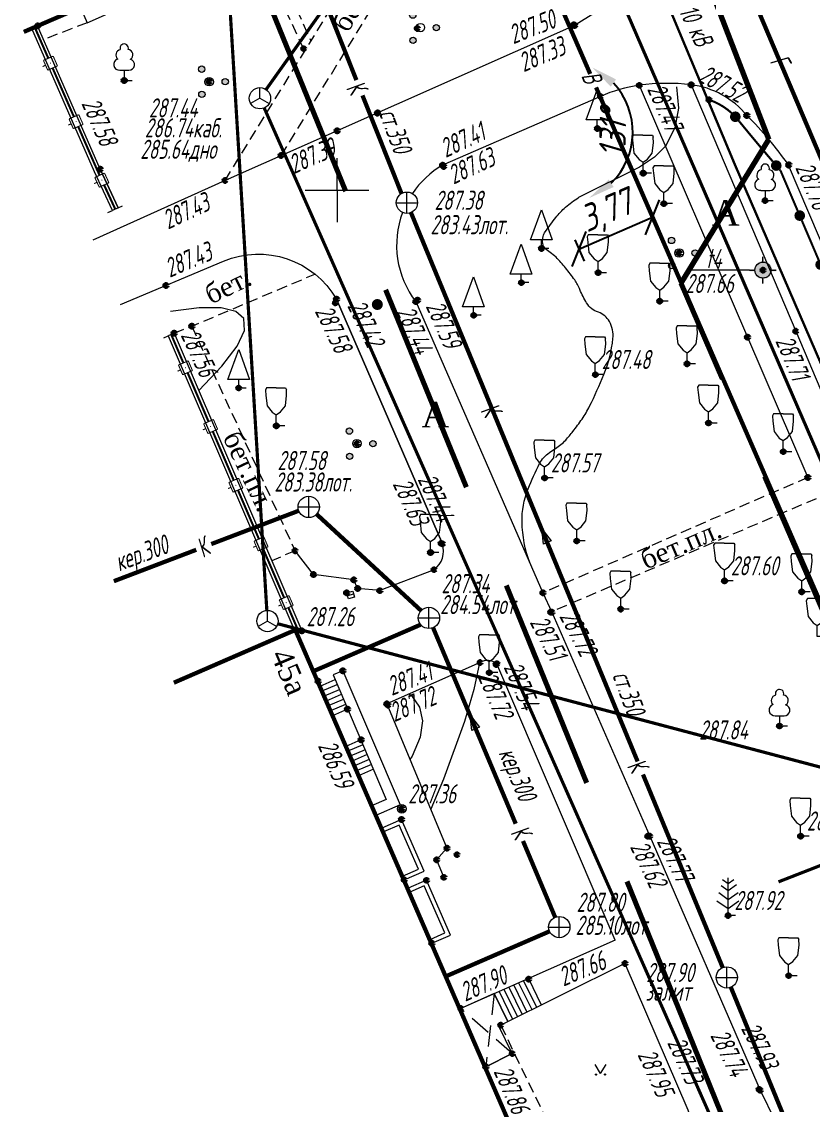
# Model space of a CAD drawing. Header units: metres. Extents: x 1687 to 3282, y 1191 to 1671.
# Drawn here: x 1873.7 to 1910.9, y 1452.5 to 1503.3 of the extents above; entities that cross this region are included whole.
import ezdxf

# ---------------------------------------------------------------- set-up
doc = ezdxf.new("R2010")
doc.units = ezdxf.units.M
doc.set_wipeout_variables(frame=1)
for name, pattern in [('COMMUN', [6, 5, -1]), ('DASHED', [0.75, 0.5, -0.25]), ('DASHEDX2', [1.5, 1, -0.5])]:
    doc.linetypes.add(name, pattern=pattern)
for name, color, linetype, lineweight, transparency in [('51361800', 7, 'Continuous', 18, 0.65), ('51361960', 7, 'Continuous', 18, 0.65), ('71133100', 7, 'Continuous', 18, 0.65), ('71133200', 7, 'Continuous', 18, 0.65), ('71133600', 7, 'Continuous', 18, 0.65), ('71133800', 7, 'Continuous', 18, 0.65), ('71211000', 7, 'Continuous', 18, 0.65), ('82211000', 7, 'Continuous', 18, 0.65), ('82212000', 7, 'Continuous', 18, 0.65), ('Commun', 7, 'Continuous', 18, 0.65), ('ELE_SKLAD', 7, 'Continuous', 18, 0.65), ('GEO_POINTS', 7, 'Continuous', 18, 0.65), ('Grid', 7, 'Continuous', 18, 0.65), ('Otm', 7, 'Continuous', 18, 0.65), ('R_Поверхность9_CNT-MIN', 7, 'Continuous', 18, 0.65), ('Sit', 7, 'Continuous', 18, 0.65), ('Text', 7, 'Continuous', 18, 0.65), ('Text_com', 7, 'Continuous', 18, 0.65), ('Us_znak', 7, 'Continuous', 18, 0.65), ('Us_znak_fon', 7, 'Continuous', 18, 0.65)]:
    doc.layers.add(name, color=color, linetype=linetype, lineweight=lineweight, transparency=transparency)
doc.styles.add('eskd', font='ESKD1.shx', dxfattribs={"width": 1.2, "oblique": 15})
doc.styles.get("Standard").update_dxf_attribs({"font": 'GOST_0.TTF', "oblique": 15})
doc.styles.add('style1', font='times.ttf', dxfattribs={"height": 1})
doc.linetypes.add('KABELww_500', pattern='A,0.0001,-0.4,[131,ltypeshp.shx,S=0.4,R=90,X=0.4,Y=-0.4],0.2,[131,ltypeshp.shx,S=0.2,R=90,X=0.4,Y=-0.2],3.6,[131,ltypeshp.shx,S=0.2,R=-90,X=-0.4,Y=0.2],0.2,[131,ltypeshp.shx,S=0.4,R=-90,X=-0.4,Y=0.4],-0.8,4,-0.4', length=9.6001)
doc.linetypes.add('ПОДЗ_ЛИНИИ_СВЯЗИ', pattern='A,4.8,-0.2,[133,ltypeshp.shx,S=0.2,R=0,X=-0.2,Y=0],-0.2,4.8,-2', length=12)
doc.dimstyles.new('ISO-25', dxfattribs={"dimtxt": 2.5, "dimasz": 2.5, "dimexe": 1.25, "dimexo": 0.625, "dimtad": 1, "dimtxsty": 'Standard', "dimcen": 2.5, "dimadec": 0, "dimazin": 0, "dimtfac": 1, "dimtmove": 0, "dimatfit": 3, "dimfxl": 1, "dimarcsym": 0})

# ---------------------------------------------------------------- blocks, each defined once
blk = doc.blocks.new('71133100')
for p, q in [((-0.39, 0.96), (0.43, 0.96)), ((0, 0.96), (0, 0)), ((0, 0), (0.75, 0))]:
    blk.add_line(p, q)
for centre, radius, start, end in [((0.01, 3.04), 0.39, 339.52, 198.62), ((-0.26, 2.38), 0.52, 101.09, 227.21), ((0.33, 2.4), 0.5, 301.87, 85.62), ((-0.44, 1.5), 0.538, 107.1058, 275.2306), ((0.46, 1.48), 0.52, 267.04, 76.7)]:
    blk.add_arc(centre, radius, start, end)
at = {"style": 'eskd', "oblique": 15}
blk.add_attdef('Z', (1.7, -0.17), '', height=2, dxfattribs=at)
blk = doc.blocks.new('71133200')
for p, q in [((-0.924145, 3.560442), (-1.024145, 3.360442)), ((-1.024145, 3.360442), (-0.977382, 2.864397)), ((-0.024145, 3.560442), (-0.924145, 3.560442)), ((-0.024145, 3.560442), (0.875855, 3.560442)), ((0.875855, 3.560442), (0.958164, 3.395824)), ((0.975974, 2.864397), (0.958164, 3.395824)), ((-0.977382, 2.864397), (-0.861899, 1.88241)), ((0.861899, 1.88241), (0.975974, 2.864397)), ((-0.861899, 1.88241), (-0.374616, 1.28565)), ((-0.374616, 1.28565), (0, 1.039723)), ((0, 1.039723), (0.401375, 1.321765)), ((0, 0), (0, 1.039723)), ((0.401375, 1.321765), (0.861899, 1.88241)), ((0.8, 0), (0, 0))]:
    blk.add_line(p, q)
at = {"style": 'eskd', "oblique": 14.99997778}
blk.add_attdef('Z', (1.873004, -0.239356), '', height=2, dxfattribs=at)
blk = doc.blocks.new('71133600')
for p, q in [((-0.52, 3.39), (0, 3.02)), ((0, 3.02), (0.55, 3.39)), ((-0.86, 2.16), (0, 1.51)), ((0, 1.51), (0.96, 2.16))]:
    blk.add_line(p, q)
for points in [[(0.71, 0), (0, 0), (0, 3.55)], [(-0.64, 2.84), (0, 2.37), (0, 2.37), (0.78, 2.93)], [(-1.05, 1.38), (0, 0.67), (1, 1.38)]]:
    blk.add_lwpolyline(points)
at = {"style": 'eskd', "oblique": 15}
blk.add_attdef('Z', (2.03, -0.19), '', height=2, dxfattribs=at)
blk = doc.blocks.new('71211000')
at = {"linetype": 'Continuous'}
h = blk.add_hatch(color=256, dxfattribs=at)
h.paths.add_polyline_path([(-0.39, -1.19, 1), (-0.99, -1.19, 1)])
h.paths.add_polyline_path([(-0.41, 1.18, 1), (-1.01, 1.18, 1)])
h.paths.add_polyline_path([(1.2, 0, 1), (1.8, 0, 1)])
for centre, radius in [((-0.71, 1.18), 0.3), ((0, 0), 0.4), ((1.5, 0), 0.3), ((-0.69, -1.19), 0.3)]:
    blk.add_circle(centre, radius)
blk = doc.blocks.new('71133800')
blk.add_lwpolyline([(0.71, 0), (0, 0), (0, 0.8), (-1.03, 0.8), (0, 3.61), (1.01, 0.8), (-0.03, 0.8)])
at = {"style": 'eskd', "oblique": 15}
blk.add_attdef('Z', (1.57, -0.8), '', height=2, dxfattribs=at)
blk = doc.blocks.new('*U55')
at = {"layer": '82212000', "linetype": 'Continuous', "ltscale": 0.5}
for points in [[(5192292.891, 4969091.637, 1), (5192292.871, 4969091.683, 1)], [(5192294.074, 4969088.88, 1), (5192294.054, 4969088.926, 1)], [(5192295.257, 4969086.123, 1), (5192295.237, 4969086.169, 1)], [(5192296.44, 4969083.367, 1), (5192296.42, 4969083.413, 1)], [(5192297.623, 4969080.61, 1), (5192297.604, 4969080.656, 1)]]:
    blk.add_hatch(color=256, dxfattribs=at).paths.add_polyline_path(points, flags=0)
at = {"layer": '82212000', "ltscale": 0.5, "const_width": 0.1}
blk.add_lwpolyline([(5192292.782, 4969091.89), (5192292.209, 4969093.226)], dxfattribs=at)
at = {"layer": '82212000', "linetype": 'Continuous', "ltscale": 0.5}
for points, const_width in [([(5192292.553, 4969091.791), (5192293.012, 4969091.988)], 0.05), ([(5192293.012, 4969091.988), (5192293.209, 4969091.529)], 0.05), ([(5192292.651, 4969091.562), (5192292.513, 4969091.502)], 0.05), ([(5192292.75, 4969091.332), (5192292.553, 4969091.791)], 0.05), ([(5192293.209, 4969091.529), (5192292.75, 4969091.332)], 0.05), ([(5192293.965, 4969089.133), (5192292.98, 4969091.43)], 0.1), ([(5192293.736, 4969089.034), (5192294.195, 4969089.232)], 0.05), ([(5192293.933, 4969088.575), (5192293.736, 4969089.034)], 0.05), ([(5192294.195, 4969089.232), (5192294.392, 4969088.772)], 0.05), ([(5192293.834, 4969088.805), (5192293.696, 4969088.746)], 0.05), ([(5192294.392, 4969088.772), (5192293.933, 4969088.575)], 0.05), ([(5192295.149, 4969086.376), (5192294.163, 4969088.674)], 0.1), ([(5192294.919, 4969086.278), (5192295.378, 4969086.475)], 0.05), ([(5192295.378, 4969086.475), (5192295.576, 4969086.015)], 0.05), ([(5192295.017, 4969086.048), (5192294.88, 4969085.989)], 0.05), ([(5192295.116, 4969085.818), (5192294.919, 4969086.278)], 0.05), ([(5192295.576, 4969086.015), (5192295.116, 4969085.818)], 0.05), ([(5192296.332, 4969083.619), (5192295.346, 4969085.917)], 0.1), ([(5192296.102, 4969083.521), (5192296.561, 4969083.718)], 0.05), ([(5192296.299, 4969083.061), (5192296.102, 4969083.521)], 0.05), ([(5192296.561, 4969083.718), (5192296.759, 4969083.258)], 0.05), ([(5192296.201, 4969083.291), (5192296.063, 4969083.232)], 0.05), ([(5192296.759, 4969083.258), (5192296.299, 4969083.061)], 0.05), ([(5192297.515, 4969080.862), (5192296.529, 4969083.16)], 0.1), ([(5192297.285, 4969080.764), (5192297.745, 4969080.961)], 0.05), ([(5192297.745, 4969080.961), (5192297.942, 4969080.502)], 0.05), ([(5192297.384, 4969080.534), (5192297.246, 4969080.475)], 0.05), ([(5192297.482, 4969080.304), (5192297.285, 4969080.764)], 0.05), ([(5192297.942, 4969080.502), (5192297.482, 4969080.304)], 0.05)]:
    blk.add_lwpolyline(points, dxfattribs=dict(at, const_width=const_width))
at = {"layer": '82212000', "linetype": 'Continuous', "ltscale": 0.5, "flags": 128}
blk.add_lwpolyline([(5192298.205, 4969079.254, 0.1, 0.1, 0), (5192297.712, 4969080.403, 0, 0, 0)], format="xyseb", dxfattribs=at)
blk = doc.blocks.new('*U56')
at = {"layer": '82212000', "linetype": 'Continuous', "ltscale": 0.5}
for points in [[(5192286.55, 4969105.942, 1), (5192286.53, 4969105.988, 1)], [(5192287.753, 4969103.194, 1), (5192287.733, 4969103.239, 1)], [(5192288.965, 4969100.45, 1), (5192288.944, 4969100.495, 1)]]:
    blk.add_hatch(color=256, dxfattribs=at).paths.add_polyline_path(points, flags=0)
at = {"layer": '82212000', "ltscale": 0.5, "const_width": 0.1}
blk.add_lwpolyline([(5192286.439, 4969106.194), (5192285.801, 4969107.652)], dxfattribs=at)
at = {"layer": '82212000', "linetype": 'Continuous', "ltscale": 0.5}
for points, const_width in [([(5192286.21, 4969106.094), (5192286.668, 4969106.294)], 0.05), ([(5192286.668, 4969106.294), (5192286.869, 4969105.836)], 0.05), ([(5192286.311, 4969105.865), (5192286.173, 4969105.804)], 0.05), ([(5192286.411, 4969105.636), (5192286.21, 4969106.094)], 0.05), ([(5192286.869, 4969105.836), (5192286.411, 4969105.636)], 0.05), ([(5192287.642, 4969103.446), (5192286.64, 4969105.736)], 0.1), ([(5192287.413, 4969103.345), (5192287.871, 4969103.546)], 0.05), ([(5192287.614, 4969102.887), (5192287.413, 4969103.345)], 0.05), ([(5192287.871, 4969103.546), (5192288.072, 4969103.088)], 0.05), ([(5192287.514, 4969103.116), (5192287.376, 4969103.056)], 0.05), ([(5192288.072, 4969103.088), (5192287.614, 4969102.887)], 0.05), ([(5192288.623, 4969100.595), (5192289.077, 4969100.804)], 0.05), ([(5192289.077, 4969100.804), (5192289.286, 4969100.35)], 0.05), ([(5192288.728, 4969100.368), (5192288.592, 4969100.305)], 0.05), ([(5192288.833, 4969100.141), (5192288.623, 4969100.595)], 0.05), ([(5192289.286, 4969100.35), (5192288.833, 4969100.141)], 0.05)]:
    blk.add_lwpolyline(points, dxfattribs=dict(at, const_width=const_width))
blk.add_lwpolyline([(5192288.85, 4969100.699, 0.1, 0.1, 0), (5192288.744, 4969100.928, 0.1, 0.1, 0), (5192287.843, 4969102.988, 0, 0, 0)], format="xyseb", dxfattribs=at)
at = {"layer": '82212000', "linetype": 'Continuous', "ltscale": 0.5, "flags": 128}
blk.add_lwpolyline([(5192289.583, 4969099.111, 0.1, 0.1, 0), (5192289.059, 4969100.245, 0, 0, 0)], format="xyseb", dxfattribs=at)
blk = doc.blocks.new('*U61')
at = {"layer": '82211000', "linetype": 'Continuous', "ltscale": 0.5}
for points in [[(5192318.876, 4969103.266, 1), (5192318.535, 4969103.632, 1)], [(5192320.791, 4969100.965, 1), (5192320.465, 4969101.344, 1)], [(5192321.829, 4969098.573, 1), (5192321.632, 4969099.033, 1)], [(5192322.81, 4969096.273, 1), (5192322.614, 4969096.733, 1)], [(5192323.791, 4969093.974, 1), (5192323.595, 4969094.434, 1)], [(5192324.772, 4969091.675, 1), (5192324.576, 4969092.135, 1)], [(5192325.753, 4969089.375, 1), (5192325.557, 4969089.835, 1)], [(5192326.735, 4969087.076, 1), (5192326.538, 4969087.536, 1)], [(5192327.717, 4969084.777, 1), (5192327.52, 4969085.236, 1)], [(5192328.702, 4969082.479, 1), (5192328.505, 4969082.939, 1)], [(5192329.687, 4969080.182, 1), (5192329.49, 4969080.641, 1)], [(5192330.673, 4969077.884, 1), (5192330.476, 4969078.343, 1)], [(5192331.658, 4969075.586, 1), (5192331.461, 4969076.046, 1)], [(5192332.644, 4969073.289, 1), (5192332.447, 4969073.748, 1)], [(5192333.63, 4969070.992, 1), (5192333.433, 4969071.451, 1)], [(5192334.616, 4969068.694, 1), (5192334.419, 4969069.154, 1)], [(5192335.602, 4969066.397, 1), (5192335.405, 4969066.857, 1)], [(5192336.589, 4969064.1, 1), (5192336.391, 4969064.559, 1)], [(5192337.575, 4969061.803, 1), (5192337.378, 4969062.262, 1)]]:
    blk.add_hatch(color=256, dxfattribs=at).paths.add_polyline_path(points, flags=0)
at = {"layer": '82211000', "ltscale": 0.5, "const_width": 0.1}
blk.add_lwpolyline([(5192318.528, 4969103.624, 0.104596), (5192317.469, 4969104.242, 0.104596)], format="xyb", dxfattribs=at)
at = {"layer": '82211000', "linetype": 'Continuous', "ltscale": 0.5}
for points in [[(5192320.465, 4969101.344, 0.1, 0.1, -0.006177), (5192318.898, 4969103.219, 0.1, 0.1, 0.004219), (5192318.868, 4969103.259, 0, 0, 0)], [(5192321.632, 4969099.033, 0.1, 0.1, 0), (5192320.824, 4969100.927, 0.1, 0.1, -0.000126), (5192320.791, 4969100.965, 0, 0, 0)], [(5192327.52, 4969085.236, 0.1, 0.1, 0), (5192327.476, 4969085.338, 0.1, 0.1, 0), (5192326.735, 4969087.076, 0, 0, 0)], [(5192332.447, 4969073.748, 0.1, 0.1, 0), (5192331.9, 4969075.021, 0.1, 0.1, 0), (5192331.658, 4969075.586, 0, 0, 0)]]:
    blk.add_lwpolyline(points, format="xyseb", dxfattribs=at)
at = {"layer": '82211000', "linetype": 'Continuous', "ltscale": 0.5, "const_width": 0.1}
for points in [[(5192322.614, 4969096.733), (5192321.829, 4969098.573)], [(5192323.595, 4969094.434), (5192322.81, 4969096.273)], [(5192324.576, 4969092.135), (5192323.791, 4969093.974)], [(5192325.557, 4969089.835), (5192324.772, 4969091.675)], [(5192326.538, 4969087.536), (5192325.753, 4969089.375)], [(5192328.505, 4969082.939), (5192327.717, 4969084.777)], [(5192329.49, 4969080.641), (5192328.702, 4969082.479)], [(5192330.476, 4969078.343), (5192329.687, 4969080.182)], [(5192331.461, 4969076.046), (5192330.673, 4969077.884)], [(5192333.433, 4969071.451), (5192332.644, 4969073.289)], [(5192334.419, 4969069.154), (5192333.63, 4969070.992)], [(5192335.405, 4969066.857), (5192334.616, 4969068.694)], [(5192336.391, 4969064.559), (5192335.602, 4969066.397)], [(5192337.378, 4969062.262), (5192336.589, 4969064.1)]]:
    blk.add_lwpolyline(points, dxfattribs=at)
at = {"layer": '82211000', "linetype": 'Continuous', "ltscale": 0.5, "flags": 128}
blk.add_lwpolyline([(5192337.969, 4969060.884, 0.1, 0.1, 0), (5192337.575, 4969061.803, 0, 0, 0)], format="xyseb", dxfattribs=at)
blk = doc.blocks.new('51361800a')
at = {"style": 'eskd', "oblique": 15}
for tag, p in [('Z', (1.72, 1.4)), ('Z1', (1.72, -1)), ('Z2', (1.72, -3.4))]:
    blk.add_attdef(tag, p, '', height=2, dxfattribs=at)
at = {"color": 7}
blk.add_wipeout([(-0.1, 1), (-0.29, 0.96), (-0.47, 0.89), (-0.64, 0.78), (-0.78, 0.64), (-0.89, 0.47), (-0.96, 0.29), (-1, 0.1), (-1, -0.1), (-0.96, -0.29), (-0.89, -0.47), (-0.78, -0.64), (-0.64, -0.78), (-0.47, -0.89), (-0.29, -0.96), (-0.1, -1), (0.1, -1), (0.29, -0.96), (0.47, -0.89), (0.64, -0.78), (0.78, -0.64), (0.89, -0.47), (0.96, -0.29), (1, -0.1), (1, 0.1), (0.96, 0.29), (0.89, 0.47), (0.78, 0.64), (0.64, 0.78), (0.47, 0.89), (0.29, 0.96), (0.1, 1)], dxfattribs=at)
for p, q in [((-1, 0), (1, 0)), ((0, -1), (0, 1))]:
    blk.add_line(p, q)
blk.add_circle((0, 0), 1)
blk = doc.blocks.new('51361960a')
at = {"style": 'eskd', "oblique": 15}
for tag, p in [('Z', (1.72, 1.4)), ('Z1', (1.72, -1)), ('Z2', (1.72, -3.4))]:
    blk.add_attdef(tag, p, '', height=2, dxfattribs=at)
at = {"color": 7}
blk.add_wipeout([(-0.1, 1), (-0.29, 0.96), (-0.47, 0.89), (-0.64, 0.78), (-0.78, 0.64), (-0.89, 0.47), (-0.96, 0.29), (-1, 0.1), (-1, -0.1), (-0.96, -0.29), (-0.89, -0.47), (-0.78, -0.64), (-0.64, -0.78), (-0.47, -0.89), (-0.29, -0.96), (-0.1, -1), (0.1, -1), (0.29, -0.96), (0.47, -0.89), (0.64, -0.78), (0.78, -0.64), (0.89, -0.47), (0.96, -0.29), (1, -0.1), (1, 0.1), (0.96, 0.29), (0.89, 0.47), (0.78, 0.64), (0.64, 0.78), (0.47, 0.89), (0.29, 0.96), (0.1, 1)], dxfattribs=at)
blk.add_wipeout([(-0.1, 1), (-0.29, 0.96), (-0.47, 0.89), (-0.64, 0.78), (-0.78, 0.64), (-0.89, 0.47), (-0.96, 0.29), (-1, 0.1), (-1, -0.1), (-0.96, -0.29), (-0.89, -0.47), (-0.78, -0.64), (-0.64, -0.78), (-0.47, -0.89), (-0.29, -0.96), (-0.1, -1), (0.1, -1), (0.29, -0.96), (0.47, -0.89), (0.64, -0.78), (0.78, -0.64), (0.89, -0.47), (0.96, -0.29), (1, -0.1), (1, 0.1), (0.96, 0.29), (0.89, 0.47), (0.78, 0.64), (0.64, 0.78), (0.47, 0.89), (0.29, 0.96), (0.1, 1)], dxfattribs=at)
for q in [(-0.87, -0.5), (0, 1), (0.87, -0.5)]:
    blk.add_line((0, 0), q)
blk.add_circle((0, 0), 1)
blk = doc.blocks.new('GRID')
at = {"layer": 'Grid', "color": 104}
blk.add_line((-1.5, 0), (1.5, 0), dxfattribs=at)
for points in [[(0, 0), (0, 1.5)], [(0, 0), (0, -1.5)]]:
    blk.add_lwpolyline(points, dxfattribs=at)
blk = doc.blocks.new('KOVER')
at = {"layer": 'Us_znak', "lineweight": -2}
blk.add_hatch(color=0, dxfattribs=at).paths.add_polyline_path([(-0.21, 0, 1), (0.21, 0, 1)])
at = {"layer": 'Us_znak_fon', "true_color": 0xffffff}
blk.add_hatch(color=7, dxfattribs=at).paths.add_polyline_path([(-0.26, 0, 1), (0.26, 0, 1)])
at = {"layer": 'Us_znak', "color": 0, "lineweight": -2}
blk.add_circle((0, 0), 0.21, dxfattribs=at)
blk = doc.blocks.new('GAZON')
at = {"layer": 'Us_znak', "linetype": 'COMMUN', "lineweight": -2}
for points in [[(-0.233, -0.041, 1), (-0.183, -0.041, 1)], [(0.183, -0.041, 1), (0.233, -0.041, 1)]]:
    blk.add_hatch(color=0, dxfattribs=at).paths.add_polyline_path(points)
at = {"layer": 'Us_znak', "color": 0, "linetype": 'COMMUN', "lineweight": -2}
for points in [[(0, 0), (-0.26, 0.427)], [(0, 0), (0.26, 0.427)]]:
    blk.add_lwpolyline(points, dxfattribs=at)
for centre in [(-0.208, -0.041), (0.208, -0.041)]:
    blk.add_circle(centre, 0.025, dxfattribs=at)
blk = doc.blocks.new('A$C52264BE2')
at = {"layer": 'Sit'}
h = blk.add_hatch(color=32, dxfattribs=at)
h.dxf.hatch_style = 1
h.paths.add_polyline_path([(0, 0.374), (0.714, 0.443), (0.15, 0)])
at = {"layer": 'Sit', "color": 32, "elevation": 285.308}
blk.add_lwpolyline([(0, 0.374), (0.714, 0.443), (0.15, 0), (0, 0.374)], dxfattribs=at)
blk = doc.blocks.new('POINT')
at = {"layer": 'Us_znak', "linetype": 'Continuous', "lineweight": -2}
h = blk.add_hatch(color=0, dxfattribs=at)
edge = h.paths.add_edge_path()
edge.add_arc((0, 0), 0.05, 0, 360)
at = {"layer": 'Us_znak_fon', "linetype": 'Continuous', "true_color": 0xffffff}
blk.add_hatch(color=7, dxfattribs=at).paths.add_polyline_path([(-0.422, 0.05, -0.346708), (-0.05, 0.422), (-0.05, 0.625), (0.05, 0.625), (0.05, 0.422, -0.346708), (0.422, 0.05), (0.625, 0.05), (0.625, -0.05), (0.422, -0.05, -0.346708), (0.05, -0.422), (0.05, -0.625), (-0.05, -0.625), (-0.05, -0.422, -0.346708), (-0.422, -0.05), (-0.625, -0.05), (-0.625, 0.05)])
at = {"layer": 'Us_znak', "color": 0, "linetype": 'Continuous', "lineweight": -2}
for p, q in [((0, 0.375), (0, 0.625)), ((-0.625, 0), (-0.375, 0)), ((0.375, 0), (0.625, 0)), ((0, -0.625), (0, -0.375))]:
    blk.add_line(p, q, dxfattribs=at)
for radius in [0.375, 0.05]:
    blk.add_circle((0, 0), radius, dxfattribs=at)
blk = doc.blocks.new('_Oblique')
at = {"color": 0, "linetype": 'ByBlock', "lineweight": -2}
blk.add_line((-0.5, -0.5), (0.5, 0.5), dxfattribs=at)
blk = doc.blocks.new('*D122')
at = {"color": 0, "lineweight": -2, "transparency": 16777216}
for p, q in [((1903.188, 1494.587), (1903.624, 1493.574)), ((1899.915, 1492.659), (1903.377, 1494.148)), ((1899.726, 1493.098), (1900.162, 1492.085))]:
    blk.add_line(p, q, dxfattribs=at)
at = {"layer": 'Defpoints', "color": 0, "transparency": 16777216}
for p in [(1903.065, 1494.874), (1903.377, 1494.148), (1899.603, 1493.385)]:
    blk.add_point(p, dxfattribs=at)
at = {"color": 0, "lineweight": -2, "transparency": 16777216, "xscale": 1.25, "yscale": 1.25, "zscale": 1.25}
for p, rotation in [((1903.377, 1494.148), 23.27650189948179), ((1899.915, 1492.659), 203.2765018994818)]:
    blk.add_blockref('_Oblique', p, dxfattribs=dict(at, rotation=rotation))
at = {"color": 0, "transparency": 16777216, "insert": (1901.239, 1494.351), "char_height": 1.25, "attachment_point": 5, "rotation": 23.2765}
blk.add_mtext('3,77', dxfattribs=at)
blk = doc.blocks.new('*D199')
at = {"color": 0, "lineweight": -2, "transparency": 16777216}
blk.add_arc((1906.638, 1513.037), 2.694, 139.8285, 217.4859, dxfattribs=at)
at = {"color": 0, "transparency": 16777216}
for points in [[(1904.455, 1514.942), (1904.703, 1514.607), (1905.585, 1515.517)], [(1904.631, 1511.559), (1904.368, 1511.236), (1905.47, 1510.609)]]:
    blk.add_solid(points, dxfattribs=at)
at = {"layer": 'Defpoints', "color": 0, "transparency": 16777216}
for p in [(1882.695, 1569.44, 283.113), (1904.162, 1514.099), (1906.638, 1513.037, 284.537), (1906.638, 1513.037, 284.537), (1899.584, 1498.371, 284.715)]:
    blk.add_point(p, dxfattribs=at)
at = {"color": 0, "transparency": 16777216, "insert": (1903.007, 1513.122), "char_height": 1.25, "attachment_point": 5, "rotation": 88.6572}
blk.add_mtext('131°', dxfattribs=at)
blk = doc.blocks.new('*D200')
at = {"color": 0, "lineweight": -2, "transparency": 16777216}
blk.add_arc((1899.069, 1498.153), 3.375, 314.4852, 42.967, dxfattribs=at)
at = {"color": 0, "transparency": 16777216}
for points in [[(1901.415, 1500.285), (1901.662, 1500.621), (1900.532, 1501.194)], [(1901.55, 1495.572), (1901.318, 1495.918), (1900.395, 1495.05)]]:
    blk.add_solid(points, dxfattribs=at)
at = {"layer": 'Defpoints', "color": 0, "transparency": 16777216}
for p in [(1906.123, 1512.818, 284.537), (1899.069, 1498.153, 284.715), (1899.069, 1498.153), (1902.172, 1496.827), (1916.204, 1458.057)]:
    blk.add_point(p, dxfattribs=at)
at = {"color": 0, "transparency": 16777216, "insert": (1901.506, 1498.099), "char_height": 1.25, "attachment_point": 5, "rotation": 88.7261}
blk.add_mtext('131°', dxfattribs=at)

msp = doc.modelspace()

# ---------------------------------------------------------------- linework, layer by layer
at = {"color": 192, "linetype": 'ПОДЗ_ЛИНИИ_СВЯЗИ', "lineweight": 60, "ltscale": 0.4, "const_width": 0.15, "flags": 128}
for points, elevation in [([(1918.121, 1466.925), (1881.223, 1552.158)], 290.074), ([(1885.226, 1500.147), (1894.911, 1513.769)], 287.444), ([(1883.357, 1506.828), (1885.261, 1475.692)], 287.444), ([(1927.911, 1402.66), (1885.138, 1499.282)], 290.481), ([(1885.776, 1475.064), (1917.836, 1466.594)], 287.444), ([(1917.854, 1466.284), (1909.29, 1462.945)], 290.074)]:
    msp.add_lwpolyline(points, dxfattribs=dict(at, elevation=elevation))
at = {"layer": 'Commun', "color": 4, "linetype": 'COMMUN', "ltscale": 0.7, "const_width": 0.2, "elevation": 287.906, "flags": 128}
msp.add_lwpolyline([(1881.85, 1566.264), (1918.476, 1479.984)], dxfattribs=at)
at = {"layer": 'Commun', "color": 106, "linetype": 'COMMUN', "ltscale": 0.7, "const_width": 0.2, "elevation": 285.381, "flags": 128}
for points in [[(1888.802, 1527.611), (1900.448, 1500.88)], [(1900.723, 1500.249), (1912.412, 1473.422)]]:
    msp.add_lwpolyline(points, dxfattribs=at)
at = {"layer": 'Commun', "color": 1, "linetype": 'KABELww_500', "lineweight": 30, "flags": 128}
msp.add_lwpolyline([(1902.3, 1508.453), (1907.247, 1496.628), (1915.094, 1478.449), (1925.833, 1453.741), (1943.82, 1411.454), (1947.767, 1402.432), (1954.32, 1387.493), (1973.029, 1345.148), (1987.375, 1312.339), (2001.279, 1279.81), (2013.185, 1252.155), (2013.185, 1252.155)], dxfattribs=at)
at = {"layer": 'Commun', "color": 32, "linetype": 'COMMUN', "ltscale": 0.7, "const_width": 0.2, "flags": 128}
for points, elevation in [([(1887.623, 1505.228), (1889.468, 1500.591)], 285.237), ([(1889.753, 1499.871), (1891.587, 1495.264)], 285.237), ([(1892.03, 1494.369), (1902.675, 1468.598)], 287.376), ([(1882.652, 1478.806), (1886.762, 1480.371)], 287.557), ([(1887.597, 1480.21), (1892.506, 1475.679)], 287.557), ([(1878.075, 1477.062), (1881.947, 1478.537)], 287.557), ([(1892.486, 1475.021), (1887.441, 1472.832)], 287.34), ([(1893.068, 1474.879), (1896.95, 1465.674)], 287.557), ([(1902.927, 1467.987), (1906.676, 1458.909)], 287.376), ([(1897.292, 1464.863), (1898.803, 1461.281)], 287.557), ([(1898.538, 1460.621), (1893.66, 1458.504)], 287.557)]:
    msp.add_lwpolyline(points, dxfattribs=dict(at, elevation=elevation))
msp.add_lwpolyline([(1910.462, 1449.695), (1907.054, 1457.994)], dxfattribs=at)
at = {"layer": 'GEO_POINTS', "lineweight": 60}
for centre in [(1874.497, 1503.134, 287.854), (1892.325, 1503.017, 287.395), (1899.678, 1503.194, 287.497), (1899.711, 1503.151, 287.331), (1886.99, 1502.064, 287.379), (1878.558, 1500.574, 287.522), (1882.556, 1500.515, 287.47), (1902.753, 1500.345, 287.471), (1905.188, 1500.37, 287.521), (1884.929, 1499.746, 287.444), (1900.925, 1499.825, 287.392), (1906.028, 1499.665, 287.528), (1890.449, 1499.028, 287.382), (1890.464, 1499.063, 287.55), (1907.806, 1498.926, 287.574), (1888.564, 1498.208, 287.388), (1900.782, 1498.321, 287.517), (1885.928, 1497.048, 287.391), (1877.44, 1496.412, 287.575), (1893.516, 1496.594, 287.405), (1893.567, 1496.534, 287.631), (1909.769, 1496.591, 287.756), (1909.775, 1496.616, 287.611), (1883.298, 1495.881, 287.429), (1902.934, 1496.218, 287.607), (1908.662, 1494.933, 287.726), (1891.84, 1494.831, 287.376), (1903.909, 1494.79, 287.722), (1898.162, 1492.687, 287.528), (1904.624, 1492.472, 287.61), (1900.821, 1491.548, 287.403), (1908.561, 1491.667, 287.66), (1880.523, 1490.946, 287.432), (1897.212, 1491.08, 287.465), (1888.532, 1490.302, 287.424), (1888.476, 1490.125, 287.584), (1890.451, 1490.053, 287.42), (1892.257, 1490.189, 287.435), (1892.335, 1490.259, 287.592), (1903.712, 1490.208, 287.591), (1894.976, 1489.547, 287.513), (1881.741, 1489.034, 287.56), (1910.101, 1488.798, 287.714), (1880.906, 1488.708, 287.557), (1907.834, 1488.518, 287.672), (1904.997, 1487.266, 287.493), (1900.689, 1486.76, 287.482), (1883.941, 1486.131, 287.469), (1885.704, 1484.354, 286.643), (1906.005, 1484.489, 287.538), (1889.494, 1483.521, 287.413), (1909.515, 1483.142, 287.659), (1898.306, 1481.908, 287.574), (1910.67, 1481.933, 287.769), (1887.229, 1480.549, 287.579), (1893.449, 1478.839, 287.633), (1893.507, 1478.817, 287.435), (1899.816, 1478.952, 287.648), (1886.586, 1478.492, 287.329), (1892.945, 1478.41, 287.586), (1893.115, 1477.603, 287.439), (1887.45, 1477.373, 286.225), (1889.349, 1477.121, 287.289), (1906.757, 1477.075, 287.599), (1889.526, 1476.716, 287.292), (1890.569, 1476.62, 287.256), (1910.38, 1476.561, 287.645), (1889.007, 1476.518, 287.189), (1898.227, 1476.514, 287.494), (1898.595, 1475.608, 287.508), (1898.644, 1475.604, 287.716), (1901.88, 1475.753, 287.644), (1892.874, 1475.34, 287.34), (1886.599, 1474.772, 296.631), (1886.902, 1474.728, 287.261), (1895.273, 1473.24, 287.504), (1896.035, 1473.155, 287.722), (1896.063, 1473.186, 287.542), (1888.829, 1472.854, 287.261), (1895.707, 1472.768, 287.687), (1887.674, 1472.363, 287.326), (1889.053, 1471.051, 286.573), (1890.894, 1471.299, 287.406), (1890.95, 1471.245, 287.718), (1909.338, 1470.264, 287.844), (1889.691, 1469.614, 286.589), (1891.603, 1466.37, 287.361), (1891.588, 1465.874, 287.326), (1903.15, 1465.086, 287.624), (1903.243, 1465.092, 287.77), (1910.329, 1465.092, 287.645), (1893.722, 1464.526, 287.544), (1893.235, 1463.982, 287.441), (1894.195, 1464.221, 287.61), (1891.716, 1463.035, 287.535), (1892.762, 1463.019, 287.445), (1893.576, 1463.156, 287.466), (1906.922, 1461.361, 287.919), (1898.997, 1460.82, 287.8), (1893.013, 1460.062, 287.765), (1902.082, 1459.109, 287.661), (1897.556, 1458.378, 287.745), (1907.011, 1458.482, 287.9), (1909.769, 1458.539, 287.75), (1894.368, 1457.003, 287.896), (1896.244, 1456.221, 287.761), (1896.788, 1454.88, 287.761), (1895.544, 1454.261, 287.86), (1908.386, 1453.199, 287.929), (1908.429, 1453.158, 287.738)]:
    msp.add_circle(centre, 0.06, dxfattribs=at)
at = {"layer": 'R_Поверхность9_CNT-MIN', "color": 32, "flags": 128}
for points, elevation in [([(1904.5, 1500.282), (1904.596, 1499.279), (1904.422, 1498.35), (1903.977, 1497.496), (1903.463, 1496.97), (1902.76, 1496.497), (1899.903, 1495.075)], 287.5), ([(1882.06, 1486.018), (1883.154, 1487.154), (1883.872, 1488.095), (1884.214, 1488.841), (1884.18, 1489.392), (1883.809, 1489.73), (1883.11, 1489.899), (1882.084, 1489.898), (1880.731, 1489.728)], 287.5), ([(1895.246, 1473.228), (1895.245, 1473.222), (1894.982, 1471.972), (1894.545, 1470.475), (1893.562, 1467.762), (1892.959, 1466.354)], 287.5), ([(1891.945, 1471.765), (1892.052, 1471.694), (1892.439, 1471.155), (1892.574, 1470.5), (1892.455, 1469.733), (1892.081, 1468.853), (1891.981, 1468.695)], 287)]:
    msp.add_lwpolyline(points, dxfattribs=dict(at, elevation=elevation))
at = {"layer": 'R_Поверхность9_CNT-MIN', "color": 32}
msp.add_lwpolyline([(1897.608, 1477.933, -0.082761), (1897.248, 1479.839, -0.101767), (1897.534, 1481.397, -0.019706), (1898.073, 1482.593, -0.077814), (1898.267, 1482.866, -0.066748), (1898.82, 1483.299, 0.076515), (1899.297, 1483.687, 0.018595), (1899.638, 1484.094, 0.013667), (1900.066, 1484.677, 0.037323), (1900.419, 1485.277, 0.015944), (1901.089, 1486.76, 0.072507), (1901.517, 1488.45, 0.155752), (1901.348, 1489.26, 0.184325), (1900.832, 1489.687, -0.174819), (1900.281, 1490.126, -0.04328), (1899.967, 1490.753, 0.058718), (1899.721, 1491.208, 0.019005), (1899.291, 1491.771, 0.019993), (1898.843, 1492.273, 0.066333), (1898.561, 1492.496, -0.080265), (1898.333, 1492.687, -0.137238), (1898.223, 1492.92, -0.10791), (1898.238, 1493.245, -0.081239), (1898.336, 1493.463, -0.022894), (1898.835, 1494.144, -0.044133), (1899.291, 1494.619, -0.038092), (1899.903, 1495.075)], format="xyb", dxfattribs=at)
at = {"layer": 'Sit', "const_width": 0.2, "elevation": 287.854, "flags": 128}
msp.add_lwpolyline([(1886.837, 1515.809), (1887.923, 1516.291), (1890.792, 1509.827), (1879.833, 1505.437), (1873.847, 1502.854)], dxfattribs=at)
at = {"layer": 'Sit', "linetype": 'DASHED', "flags": 128}
for points, elevation in [([(1883.298, 1495.881), (1891.673, 1509.469)], 285.237), ([(1885.931, 1497.044), (1892.37, 1507.492)], 285.237), ([(1886.99, 1502.064), (1884.816, 1506.722)], 287.379), ([(1885.422, 1506.641), (1887.333, 1502.428)], 285.811), ([(1876.817, 1503.287), (1874.779, 1502.492)], 288.099), ([(1880.904, 1488.711), (1881.741, 1489.034), (1887.523, 1491.481)], 287.557), ([(1881.741, 1489.034), (1886.586, 1478.492)], 287.56), ([(1910.67, 1481.933), (1898.227, 1476.514)], 287.769), ([(1911.06, 1480.936), (1898.595, 1475.608)], 287.788), ([(1886.586, 1478.492), (1885.489, 1478.022)], 287.329), ([(1896.245, 1456.217), (1899.967, 1448.55)], 287.661)]:
    msp.add_lwpolyline(points, dxfattribs=dict(at, elevation=elevation))
at = {"layer": 'Sit', "flags": 128}
for points, elevation in [([(1876.508, 1504.002), (1876.508, 1504.002), (1876.817, 1503.287), (1877.918, 1503.763), (1877.61, 1504.477), (1877.61, 1504.477)], 288.099), ([(1901.03, 1503.964), (1899.711, 1503.151), (1888.564, 1498.208), (1883.298, 1495.881), (1877.09, 1493.072)], 285.237), ([(1878.279, 1494.596), (1877.44, 1496.412), (1874.497, 1503.134)], 287.575), ([(1878.006, 1494.47), (1877.167, 1496.289), (1874.223, 1503.014)], 287.575), ([(1902.753, 1500.345), (1907.834, 1488.518), (1910.67, 1481.933)], 287.405), ([(1905.188, 1500.37), (1910.101, 1488.798), (1915.498, 1476.086), (1920.452, 1464.473), (1924.56, 1454.985), (1924.56, 1454.985)], 287.405), ([(1877.44, 1496.412), (1878.279, 1494.596)], 287.575), ([(1877.8, 1494.379), (1878.006, 1494.47)], 287.575), ([(1878.279, 1494.596), (1878.006, 1494.47)], 287.575), ([(1878.279, 1494.596), (1878.485, 1494.687)], 287.575), ([(1907.936, 1491.667), (1905.103, 1491.667)], 287.66), ([(1892.257, 1490.189), (1898.227, 1476.514), (1898.644, 1475.604), (1903.243, 1465.092), (1908.429, 1453.158)], 287.435), ([(1880.904, 1488.711), (1881.11, 1488.802)], 287.557), ([(1880.425, 1488.495), (1880.632, 1488.586)], 287.557), ([(1880.906, 1488.708), (1880.63, 1488.589)], 287.557), ([(1880.63, 1488.589), (1886.626, 1474.61)], 287.557), ([(1880.906, 1488.708), (1886.902, 1474.728)], 287.557), ([(1893.115, 1477.603), (1893.115, 1477.603), (1890.569, 1476.62), (1889.526, 1476.716), (1889.349, 1477.121), (1887.45, 1477.373), (1886.586, 1478.492)], 287.424), ([(1889.007, 1476.518), (1889.295, 1476.6), (1889.377, 1476.312), (1889.089, 1476.23), (1889.007, 1476.518)], 287.189), ([(1889.336, 1476.456), (1889.048, 1476.374)], 287.189), ([(1886.902, 1474.728), (1886.626, 1474.625)], 287.557), ([(1888.829, 1472.854), (1888.369, 1472.658)], 287.261), ([(1888.369, 1472.658), (1890.869, 1466.814), (1890.183, 1466.516)], 287.261), ([(1888.829, 1472.854), (1891.524, 1466.554), (1890.382, 1466.058)], 287.261), ([(1888.456, 1472.427), (1887.75, 1472.12)], 286.573), ([(1888.555, 1472.197), (1887.85, 1471.891)], 286.573), ([(1888.655, 1471.968), (1887.949, 1471.662)], 286.573), ([(1888.754, 1471.739), (1888.049, 1471.432)], 286.573), ([(1888.854, 1471.509), (1888.149, 1471.203)], 286.573), ([(1888.953, 1471.28), (1888.248, 1470.974)], 286.573), ([(1889.053, 1471.051), (1888.348, 1470.744)], 286.573), ([(1889.674, 1469.607), (1888.973, 1469.303)], 286.589), ([(1889.773, 1469.378), (1889.073, 1469.074)], 286.589), ([(1889.873, 1469.149), (1889.172, 1468.844)], 286.589), ([(1889.973, 1468.919), (1889.272, 1468.615)], 286.589), ([(1890.072, 1468.69), (1889.371, 1468.386)], 286.589), ([(1890.172, 1468.461), (1889.471, 1468.156)], 286.589), ([(1890.271, 1468.231), (1889.57, 1467.927)], 286.589), ([(1891.716, 1463.035), (1891.716, 1463.035), (1892.646, 1463.44), (1891.588, 1465.874), (1890.657, 1465.47), (1890.657, 1465.47)], 287.326), ([(1891.636, 1463.219), (1892.383, 1463.543), (1891.484, 1465.611), (1890.737, 1465.286)], 287.326), ([(1893.013, 1460.062), (1893.013, 1460.062), (1893.883, 1460.44), (1892.762, 1463.019), (1891.892, 1462.641), (1891.892, 1462.641)], 287.445), ([(1892.933, 1460.245), (1893.62, 1460.544), (1892.658, 1462.756), (1891.971, 1462.458)], 287.445), ([(1901.623, 1460.204), (1894.368, 1457.003)], 287.669), ([(1902.082, 1459.109), (1896.155, 1456.173)], 287.661), ([(1897.315, 1458.303), (1897.926, 1457.054)], 287.745), ([(1897.544, 1458.404), (1898.151, 1457.164)], 287.745), ([(1896.17, 1457.798), (1896.804, 1456.504)], 287.745), ([(1896.399, 1457.899), (1897.028, 1456.614)], 287.745), ([(1896.628, 1458), (1897.253, 1456.724)], 287.745), ([(1896.857, 1458.101), (1897.477, 1456.834)], 287.745), ([(1897.086, 1458.202), (1897.702, 1456.944)], 287.745), ([(1895.544, 1454.261), (1896.788, 1454.88), (1896.155, 1456.173), (1896.579, 1456.394), (1895.941, 1457.697), (1894.368, 1457.003)], 287.761), ([(1895.941, 1457.697), (1896.579, 1456.394)], 287.745), ([(1896.788, 1454.88), (1896.155, 1456.173)], 287.761), ([(1896.788, 1454.88), (1895.544, 1454.261)], 287.761), ([(1908.429, 1453.158), (1908.429, 1453.158), (1908.429, 1453.158)], 287.435), ([(1908.429, 1453.158), (1908.429, 1453.158), (1908.429, 1453.158)], 287.435), ([(1908.429, 1453.158), (1908.429, 1453.158), (1908.429, 1453.158), (1908.429, 1453.158), (1908.429, 1453.158), (1909.136, 1451.723)], 287.435)]:
    msp.add_lwpolyline(points, dxfattribs=dict(at, elevation=elevation))
for points, elevation in [([(1927.136, 1456.096), (1920.873, 1470.621), (1916.449, 1480.937), (1909.769, 1496.591, 0.047662), (1907.806, 1498.926, 0.193913), (1905.188, 1500.37, 0.065939), (1902.753, 1500.345, 0.067327), (1900.925, 1499.825), (1893.516, 1496.594)], 287.405), ([(1893.516, 1496.594, 0.113517), (1892.095, 1495.262, 0.113517)], 287.405), ([(1891.636, 1494.373, 0.259788), (1892.257, 1490.189)], 287.405), ([(1878.396, 1490.048), (1883.223, 1492.085, -0.378268), (1888.532, 1490.302, 5.134255)], 287.432), ([(1893.115, 1477.603, 0.323615), (1893.507, 1478.817, 1.172736)], 287.424), ([(1901.623, 1460.204), (1896.063, 1473.186, 0.335756), (1895.273, 1473.24), (1890.894, 1471.299), (1893.722, 1464.526), (1893.235, 1463.982), (1893.576, 1463.156)], 287.669), ([(1902.082, 1459.109), (1905.033, 1452.234, -0.334893), (1904.665, 1450.735), (1899.967, 1448.55)], 287.661)]:
    msp.add_lwpolyline(points, format="xyb", dxfattribs=dict(at, elevation=elevation))
at = {"layer": 'Sit', "elevation": 287.424, "flags": 128}
msp.add_lwpolyline([(1888.532, 1490.302), (1893.507, 1478.817)], close=True, dxfattribs=at)
at = {"layer": 'Sit', "const_width": 0.2, "flags": 128}
msp.add_lwpolyline([(1880.895, 1472.296), (1886.599, 1474.772), (1917.682, 1403.158), (1912.757, 1401.02)], dxfattribs=at)
at = {"layer": 'Sit', "linetype": 'DASHEDX2', "flags": 128}
for points, elevation in [([(1895.941, 1457.697), (1895.544, 1454.261)], 287.745), ([(1896.788, 1454.88), (1894.368, 1457.003)], 287.761)]:
    msp.add_lwpolyline(points, dxfattribs=dict(at, elevation=elevation))
at = {"layer": 'Sit'}
msp.add_circle((1891.603, 1466.37, 287.261), 0.2, dxfattribs=at)

# ---------------------------------------------------------------- block references
at = {"layer": '71133100', "color": 7, "xscale": 0.5, "yscale": 0.5, "zscale": 0.5}
for p in [(1878.558, 1500.574, 287.522), (1908.662, 1494.933, 287.726), (1909.338, 1470.264, 287.844)]:
    msp.add_blockref('71133100', p, dxfattribs=at)
at = {"layer": '71133200', "color": 7, "xscale": 0.5, "yscale": 0.5, "zscale": 0.5}
for p in [(1902.934, 1496.218, 287.607), (1903.909, 1494.79, 287.722), (1900.821, 1491.548, 287.403), (1903.712, 1490.208, 287.591), (1904.997, 1487.266, 287.493), (1900.689, 1486.76, 287.482), (1906.005, 1484.489, 287.538), (1885.704, 1484.354, 286.643), (1909.515, 1483.142, 287.659), (1898.306, 1481.908, 287.574), (1899.816, 1478.952, 287.648), (1892.945, 1478.41, 287.586), (1906.757, 1477.075, 287.599), (1910.38, 1476.561, 287.645), (1901.88, 1475.753, 287.644), (1911.11, 1474.463, 287.624), (1895.707, 1472.768, 287.687), (1910.329, 1465.092, 287.645), (1909.769, 1458.539, 287.75)]:
    msp.add_blockref('71133200', p, dxfattribs=at)
at = {"layer": '71133600', "color": 7, "xscale": 0.5, "yscale": 0.5, "zscale": 0.5}
msp.add_blockref('71133600', (1906.922, 1461.361, 287.919), dxfattribs=at)
at = {"layer": '71133800', "color": 7, "xscale": 0.5, "yscale": 0.5, "zscale": 0.5}
for p in [(1900.775, 1498.321, 287.517), (1898.155, 1492.687, 287.528), (1897.204, 1491.08, 287.465), (1894.969, 1489.547, 287.513), (1883.941, 1486.131, 287.469)]:
    msp.add_blockref('71133800', p, dxfattribs=at)
at = {"layer": '71211000', "color": 7, "xscale": 0.5, "yscale": 0.5, "zscale": 0.5}
for p in [(1892.471, 1503.054, 287.395), (1882.556, 1500.515, 287.47), (1904.624, 1492.472, 287.61), (1889.494, 1483.521, 287.413)]:
    msp.add_blockref('71211000', p, dxfattribs=at)
at = {"layer": '82211000', "color": 7}
msp.add_blockref('*U61', (-5190411.441, -4967604.578), dxfattribs=at)
at = {"layer": '82212000', "color": 7}
for name in ['*U56', '*U55']:
    msp.add_blockref(name, (-5190411.441, -4967604.578), dxfattribs=at)
at = {"layer": 'Grid', "color": 7, "linetype": 'Continuous'}
msp.add_blockref('GRID', (1888.559, 1495.422), dxfattribs=at)
at = {"layer": 'Sit', "color": 7, "linetype": 'Continuous'}
for name, p in [('POINT', (1908.561, 1491.667, 287.66)), ('KOVER', (1890.451, 1490.053, 287.42)), ('GAZON', (1900.934, 1453.94))]:
    msp.add_blockref(name, p, dxfattribs=at)
at = {"layer": 'Sit', "color": 7}
for p, rotation in [((1898.624, 1478.81, -285.308), 90.7730465396061), ((1895.257, 1470.06, -285.308), 90.62847979375917)]:
    msp.add_blockref('A$C52264BE2', p, dxfattribs=dict(at, rotation=rotation))

# ---------------------------------------------------------------- texts
at = {"layer": 'ELE_SKLAD', "oblique": 13, "width": 0.8}
msp.add_text('t4', height=0.9, dxfattribs=at).set_placement((1905.896, 1491.765, -6.755))
at = {"layer": 'Otm', "oblique": 13, "width": 0.8}
for s, rotation, p in [('287.50', 21.3546, (1896.835, 1502.266, 287.497)), ('287.33', 23.1144, (1897.321, 1500.95, 287.331)), ('287.52', 331.293, (1905.464, 1500.565, 287.521)), ('287.47', 293.2479, (1903.111, 1500.172, 287.471)), ('287.58', 293.7625, (1876.541, 1499.495, 287.575)), ('287.41', 24.8035, (1893.659, 1496.929, 287.405)), ('287.39', 23.789, (1886.531, 1496.168, 287.444)), ('287.63', 24.8035, (1894.028, 1495.677, 287.631)), ('287.76', 293.0341, (1910.066, 1496.486, 287.756)), ('287.43', 24.8991, (1880.618, 1493.563, 287.429)), ('287.43', 22.8814, (1880.698, 1491.302, 287.432)), ('287.58', 295.6631, (1887.499, 1489.739, 287.584)), ('287.42', 295.6631, (1889.024, 1489.993, 287.424)), ('287.44', 293.5854, (1891.338, 1489.725, 287.435)), ('287.59', 293.5854, (1892.711, 1489.975, 287.592)), ('287.56', 294.6831, (1881.203, 1488.614, 287.557)), ('287.71', 293.0041, (1909.13, 1488.346, 287.714)), ('287.63', 293.9754, (1891.161, 1481.63, 287.633)), ('287.44', 293.9754, (1892.333, 1481.85, 287.435)), ('287.72', 297.5061, (1898.983, 1475.416, 287.716)), ('287.51', 297.5061, (1897.592, 1475.135, 287.508)), ('287.41', 21.7118, (1891.129, 1471.671, 287.406)), ('287.54', 292.8895, (1896.372, 1473.031, 287.542)), ('287.72', 292.8895, (1895.17, 1472.553, 287.722)), ('287.72', 22.9319, (1891.253, 1470.439, 287.669)), ('286.59', 293.1598, (1887.648, 1469.341, 286.589)), ('287.77', 295.7344, (1903.56, 1464.848, 287.77)), ('287.62', 295.7344, (1902.302, 1464.593, 287.624)), ('287.66', 22.5476, (1899.192, 1458.021, 287.661)), ('287.90', 23.3144, (1894.576, 1457.311, 287.896)), ('287.74', 296.085, (1906.073, 1455.733, 287.738)), ('287.93', 296.085, (1907.518, 1456.062, 287.929)), ('287.73', 294.1456, (1904.051, 1455.397, 287.734)), ('287.95', 294.1456, (1902.658, 1454.831, 287.947)), ('287.86', 293.4619, (1895.896, 1454.047, 287.86))]:
    msp.add_text(s, height=0.9, rotation=rotation, dxfattribs=at).set_placement(p)
for s, p in [('287.66', (1904.932, 1490.59, 287.66)), ('287.48', (1900.989, 1487.02, 287.482)), ('287.57', (1898.606, 1482.168, 287.574)), ('287.60', (1907.057, 1477.335, 287.599)), ('287.26', (1887.133, 1474.95, 287.261)), ('287.84', (1905.565, 1469.629, 287.844)), ('287.36', (1891.903, 1466.63, 287.361)), ('287.64', (1910.629, 1465.352, 287.645)), ('287.92', (1907.222, 1461.621, 287.919)), ('287.90', (1903.083, 1458.239, 287.9))]:
    msp.add_text(s, height=0.9, dxfattribs=at).set_placement(p)
at = {"layer": 'Text', "style": 'style1'}
for s, rotation, p in [('бет.', 58.9333, (1889.059, 1502.775, -287.343)), ('бет.', 25.7778, (1882.631, 1490.047, -572.58)), ('бет.пл.', 295.3526, (1883.17, 1483.826, -860.137)), ('бет.пл.', 23.1462, (1903.057, 1477.597))]:
    msp.add_text(s, height=0.9, rotation=rotation, dxfattribs=at).set_placement(p)
for p in [(1906.156, 1493.758), (1892.526, 1484.286)]:
    msp.add_text('А', height=1.2, dxfattribs=at).set_placement(p)
at = {"layer": 'Text', "color": 7, "style": 'style1'}
msp.add_text('45а', height=1, rotation=293.168, dxfattribs=at).set_placement((1885.427, 1473.606, -285.654))
at = {"layer": 'Text_com', "color": 1, "oblique": 13, "width": 0.8}
msp.add_text('10 кВ ', height=0.9, rotation=295.6548, dxfattribs=at).set_placement((1904.592, 1503.838, 568.007))
at = {"layer": 'Text_com', "oblique": 13, "width": 0.8}
for s, rotation, p in [('Г', 299.6276, (1908.858, 1501.473, 282.238)), ('В', 290.4382, (1900.018, 1500.803, 282.899)), ('К', 302.9686, (1888.959, 1500.219, 287.746)), ('ст.350', 290.4517, (1890.519, 1499.03, 565.049)), ('К', 302.9686, (1895.263, 1485.076, 287.746)), ('кер.300', 20.3953, (1878.322, 1477.515, 1139.197)), ('К', 30.2952, (1882.263, 1478.137, 0.077)), ('ст.350', 290.4517, (1901.474, 1472.636, 567.188)), ('кер.300', 293.0806, (1896.125, 1469.006, 1139.197)), ('К', 302.9686, (1902.148, 1468.381, 287.746)), ('К', 302.9686, (1896.673, 1465.251, 287.746))]:
    msp.add_text(s, height=0.9, rotation=rotation, dxfattribs=at).set_placement(p)
for s, p in [('287.44', (1879.723, 1498.836, 287.444)), ('286.74каб.', (1879.527, 1497.899, 287.444)), ('285.64дно', (1879.318, 1496.893, 287.444)), ('287.38', (1893.142, 1494.498, 287.376)), ('283.43лот.', (1892.947, 1493.351, 287.376)), ('287.58', (1885.763, 1482.28, 287.579)), ('283.38лот.', (1885.617, 1481.269, 287.579)), ('287.34', (1893.461, 1476.497, 287.34)), ('284.54лот.', (1893.398, 1475.515, 287.34)), ('287.80', (1899.811, 1461.535, 287.8)), ('285.10лот.', (1899.765, 1460.456, 287.8)), ('залит', (1903.043, 1457.363))]:
    msp.add_text(s, height=0.9, dxfattribs=at).set_placement(p)

# ---------------------------------------------------------------- dimensions: what is measured, and where the dimension line sits
dim = msp.add_aligned_dim(p1=(1899.603, 1493.385), p2=(1903.065, 1494.874), distance=-0.79, dimstyle='ISO-25', override={"dimscale": 0.5, "dimblk1": 'Oblique', "dimblk2": 'Oblique', "dimsah": 1})
dim.commit()
dim.dimension.update_dxf_attribs({"geometry": '*D122', "text_midpoint": (1901.239, 1494.351)})

# ---------------------------------------------------------------- next in the draw order: block references
at = {"layer": '51361800', "color": 7, "xscale": 0.5, "yscale": 0.5, "zscale": 0.5}
for p in [(1891.839, 1494.831, 287.376), (1887.229, 1480.549, 287.579), (1892.874, 1475.34, 287.34), (1898.997, 1460.82, 287.8), (1906.864, 1458.456, 287.376)]:
    msp.add_blockref('51361800a', p, dxfattribs=at)
at = {"layer": '51361960', "color": 7, "xscale": 0.5, "yscale": 0.5, "zscale": 0.5}
for p in [(1884.936, 1499.74, 287.444), (1885.292, 1475.192, 287.444)]:
    msp.add_blockref('51361960a', p, dxfattribs=at)

# ---------------------------------------------------------------- next in the draw order: linework, layer by layer
at = {"color": 1, "linetype": 'DASHED', "lineweight": 100, "ltscale": 20, "elevation": 285.237}
msp.add_lwpolyline([(1893.229, 1509.099), (1892.767, 1507.798), (1885.179, 1504.635), (1904.582, 1457.033), (1923.035, 1411.411, 0.080965), (1932.733, 1395.019), (1946.738, 1370.002), (1987.878, 1276.048), (1997.467, 1250.614), (2000.515, 1242.775), (2011.527, 1247.297), (1997.31, 1278.7), (1985.902, 1302.334), (1971.167, 1335.054), (1942.355, 1406.626), (1918.563, 1459.025), (1904.728, 1491.057), (1908.843, 1497.805), (1903.007, 1512.849), (1893.229, 1509.099)], format="xyb", dxfattribs=at)

# ---------------------------------------------------------------- next in the draw order: dimensions: what is measured, and where the dimension line sits
for base, line1, line2, picture, middle in [((1904.162, 1514.099), ((1906.638, 1513.037, 284.537), (1882.695, 1569.44, 283.113)), ((1899.584, 1498.371, 284.715), (1906.638, 1513.037, 284.537)), '*D199', (1903.007, 1513.122)), ((1902.172, 1496.827), ((1899.069, 1498.153, 284.715), (1906.123, 1512.818, 284.537)), ((1916.204, 1458.057), (1899.069, 1498.153)), '*D200', (1901.506, 1498.099))]:
    dim = msp.add_angular_dim_2l(base=base, line1=line1, line2=line2, dimstyle='ISO-25', override={"dimscale": 0.5})
    dim.commit()
    dim.dimension.update_dxf_attribs({"geometry": picture, "text_midpoint": middle})

doc.saveas('drawing.dxf')
